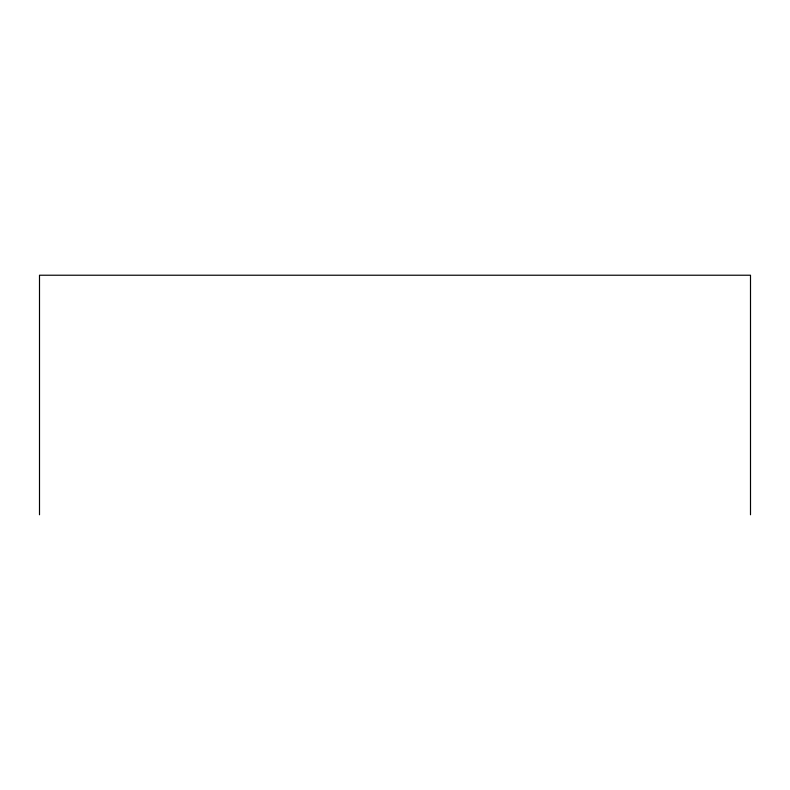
<?xml version="1.0" encoding="UTF-8"?>
<svg xmlns="http://www.w3.org/2000/svg" width="790" height="790" viewBox="0 0 790 790"><rect width="100%" height="100%" fill="white"/><g stroke="black" fill="none" stroke-linecap="round" stroke-linejoin="round"><path stroke-width="1.19" d="M750.5 514.774L750.5 275.226L39.5 275.226L39.5 514.774"/></g></svg>
